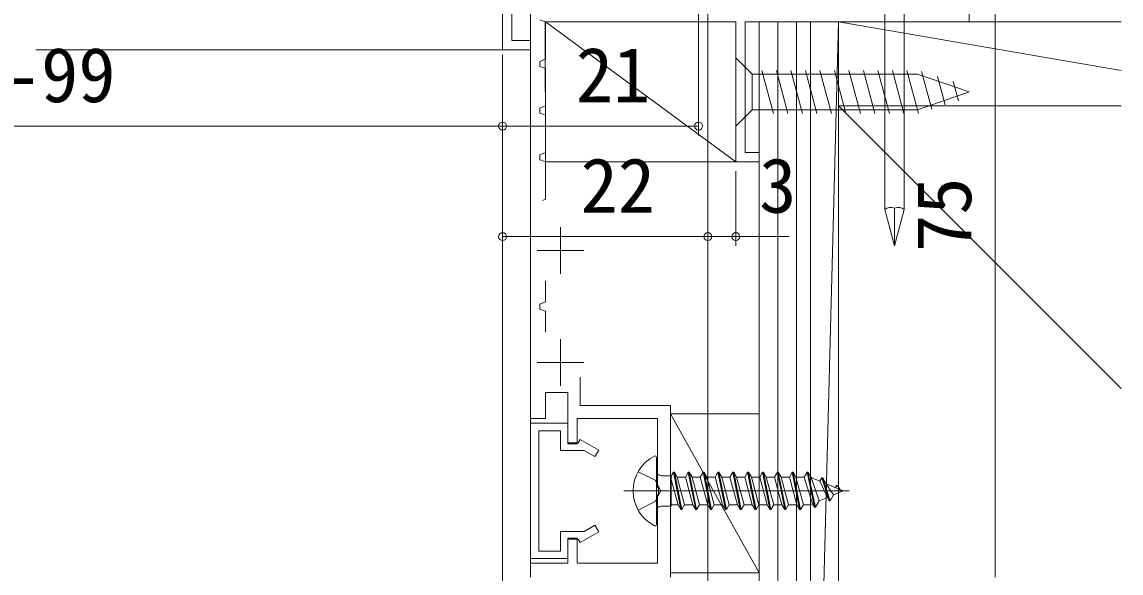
# Model space of a CAD drawing. Units: millimetres, scale not verified. Extents: x -1682 to -692, y -1188 to 424.
# Drawn here: x -954.9 to -837.1, y -279.3 to -220.2 of the extents above; entities that cross this region are included whole.
import ezdxf
from ezdxf.enums import TextEntityAlignment as Align

# ---------------------------------------------------------------- set-up
doc = ezdxf.new("R2010")
doc.units = ezdxf.units.MM
doc.header["$LTSCALE"] = 4
doc.linetypes.add('DASHED3', pattern=[4, 3, -1])
for name, color, linetype, lineweight in [('0-3_YKK_11', 7, 'Continuous', 9), ('0-4_YKK_11E', 4, 'Continuous', 9), ('0-5_YKK_12', 2, 'Continuous', 9), ('0-6_YKK_13', 4, 'Continuous', 9), ('0-7_YKK_D', 6, 'Continuous', 9), ('0-8_YSS_K', 3, 'Continuous', 9)]:
    doc.layers.add(name, color=color, linetype=linetype, lineweight=lineweight)
doc.styles.add('ＭＳ ゴシック', font='')
doc.styles.get('ＭＳ ゴシック').set_extended_font_data('MS Gothic')

msp = doc.modelspace()

# ---------------------------------------------------------------- linework, layer by layer
at = {"layer": '0-3_YKK_11'}
for p, q in [((-903.372, -223.22), (-903.372, -203.22)), ((-900.372, -262.72), (-900.372, -204.72)), ((-902.372, -211.02), (-902.372, -222.22)), ((-899.372, -219.999), (-898.772, -220.22)), ((-898.772, -220.22), (-898.772, -224.22)), ((-902.372, -222.22), (-900.372, -222.22)), ((-900.372, -222.22), (-900.372, -223.22)), ((-900.372, -223.22), (-903.372, -223.22)), ((-898.772, -224.22), (-899.372, -224.441)), ((-899.372, -224.441), (-899.372, -224.999)), ((-899.372, -224.999), (-898.772, -225.22)), ((-898.772, -225.22), (-898.772, -229.22)), ((-898.772, -229.22), (-899.372, -229.441)), ((-899.372, -229.441), (-899.372, -229.999)), ((-899.372, -229.999), (-898.772, -230.22)), ((-898.772, -230.22), (-898.772, -234.22)), ((-898.772, -234.22), (-899.372, -234.441)), ((-899.372, -234.441), (-899.372, -234.999)), ((-899.372, -234.999), (-898.772, -235.22)), ((-898.772, -235.22), (-898.772, -239.22)), ((-898.772, -239.22), (-899.11, -239.345)), ((-897.172, -242.22), (-897.172, -247.22)), ((-899.672, -244.72), (-894.672, -244.72)), ((-898.772, -247.97), (-898.772, -250.22)), ((-898.772, -250.22), (-899.372, -250.441)), ((-899.372, -250.441), (-899.372, -250.999)), ((-899.372, -250.999), (-898.772, -251.22)), ((-898.772, -251.22), (-898.772, -253.47)), ((-897.172, -254.22), (-897.172, -259.22)), ((-899.672, -256.72), (-894.672, -256.72)), ((-895.072, -258.27), (-895.072, -261.32)), ((-898.772, -259.92), (-898.772, -262.72)), ((-896.372, -259.92), (-898.772, -259.92)), ((-896.372, -265.42), (-896.372, -259.92)), ((-895.072, -261.32), (-885.372, -261.32)), ((-885.372, -261.32), (-885.372, -279.72)), ((-898.772, -262.72), (-900.372, -262.72)), ((-896.372, -263.22), (-900.372, -263.22)), ((-900.372, -263.22), (-900.372, -277.72)), ((-896.372, -265.32), (-896.372, -263.22)), ((-895.372, -262.72), (-895.372, -265.42)), ((-886.772, -262.72), (-895.372, -262.72)), ((-886.772, -270.012), (-886.772, -262.72)), ((-899.472, -264.02), (-897.172, -264.02)), ((-899.472, -276.92), (-899.472, -264.02)), ((-897.172, -264.02), (-897.172, -266.12)), ((-895.056, -264.947), (-895.272, -265.32)), ((-893.072, -266.093), (-895.056, -264.947)), ((-897.172, -266.12), (-894.624, -266.12)), ((-895.272, -265.32), (-896.372, -265.32)), ((-895.372, -265.42), (-896.372, -265.42)), ((-894.624, -266.12), (-893.472, -266.785)), ((-893.472, -266.785), (-893.072, -266.093)), ((-886.652, -270.195), (-886.772, -270.012)), ((-886.772, -270.928), (-886.652, -270.745)), ((-886.652, -270.745), (-886.652, -270.195)), ((-886.772, -278.22), (-886.772, -270.928)), ((-893.472, -274.154), (-894.624, -274.82)), ((-893.072, -274.847), (-893.472, -274.154)), ((-897.172, -274.82), (-897.172, -276.92)), ((-894.624, -274.82), (-897.172, -274.82)), ((-896.372, -275.52), (-895.372, -275.52)), ((-896.372, -278.22), (-896.372, -275.52)), ((-895.372, -275.52), (-895.372, -278.22)), ((-895.056, -275.993), (-893.072, -274.847)), ((-896.372, -275.62), (-895.272, -275.62)), ((-896.372, -277.72), (-896.372, -275.62)), ((-895.272, -275.62), (-895.056, -275.993)), ((-900.372, -277.72), (-896.372, -277.72)), ((-897.172, -276.92), (-899.472, -276.92)), ((-900.372, -278.22), (-896.372, -278.22)), ((-900.372, -279.72), (-900.372, -278.22)), ((-895.372, -278.22), (-886.772, -278.22))]:
    msp.add_line(p, q, dxfattribs=at)
at = {"layer": '0-4_YKK_11E'}
for p, q in [((-886.372, -220.22), (-892.372, -220.22)), ((-878.372, -220.22), (-886.372, -220.22)), ((-878.372, -235.22), (-878.372, -220.22)), ((-877.372, -220.22), (-877.372, -234.22)), ((-872.322, -220.22), (-877.372, -220.22)), ((-853.372, -220.22), (-872.322, -220.22)), ((-853.372, -219.22), (-853.372, -220.22)), ((-877.372, -234.22), (-875.872, -234.22)), ((-875.872, -234.22), (-875.872, -235.22)), ((-875.872, -235.22), (-878.372, -235.22))]:
    msp.add_line(p, q, dxfattribs=at)
at = {"layer": '0-5_YKK_12'}
for p, q in [((-900.372, -203.22), (-900.372, -223.22)), ((-953.371, -223.22), (-900.372, -223.22)), ((-900.372, -223.22), (-900.372, -279.72))]:
    msp.add_line(p, q, dxfattribs=at)
at = {"layer": '0-6_YKK_13'}
for p, q in [((-898.807, -220.22), (-878.372, -220.22)), ((-898.77, -235.22), (-898.807, -220.22)), ((-898.77, -220.22), (-878.372, -235.22)), ((-878.372, -220.22), (-878.372, -235.22)), ((-878.372, -235.22), (-898.77, -235.22)), ((-885.372, -262.216), (-875.872, -279.236)), ((-885.372, -262.216), (-885.372, -279.236)), ((-875.872, -262.216), (-885.372, -262.216)), ((-875.872, -279.236), (-875.872, -262.216)), ((-886.877, -274.066), (-886.877, -266.874)), ((-885.057, -268.47), (-884.957, -268.47)), ((-884.957, -268.47), (-884.162, -272.47)), ((-884.957, -268.47), (-884.654, -268.995)), ((-883.467, -268.47), (-883.367, -268.47)), ((-883.367, -268.47), (-883.064, -268.995)), ((-883.367, -268.47), (-882.572, -272.47)), ((-881.877, -268.47), (-881.777, -268.47)), ((-881.777, -268.47), (-880.982, -272.47)), ((-881.777, -268.47), (-881.474, -268.995)), ((-880.287, -268.47), (-880.187, -268.47)), ((-880.187, -268.47), (-879.884, -268.995)), ((-880.187, -268.47), (-879.392, -272.47)), ((-878.697, -268.47), (-879, -268.995)), ((-878.597, -268.47), (-877.802, -272.47)), ((-878.597, -268.47), (-878.294, -268.995)), ((-877.107, -268.47), (-877.007, -268.47)), ((-877.007, -268.47), (-876.704, -268.995)), ((-877.007, -268.47), (-876.212, -272.47)), ((-875.517, -268.47), (-875.82, -268.995)), ((-875.517, -268.47), (-875.417, -268.47)), ((-874.722, -272.47), (-875.517, -268.47)), ((-875.417, -268.47), (-874.622, -272.47)), ((-875.417, -268.47), (-875.114, -268.995)), ((-873.927, -268.47), (-874.23, -268.995)), ((-873.927, -268.47), (-873.827, -268.47)), ((-873.132, -272.47), (-873.927, -268.47)), ((-873.827, -268.47), (-873.524, -268.995)), ((-873.827, -268.47), (-873.032, -272.47)), ((-872.337, -268.47), (-872.64, -268.995)), ((-872.337, -268.47), (-872.237, -268.47)), ((-872.337, -268.47), (-871.542, -272.47)), ((-872.237, -268.47), (-871.934, -268.995)), ((-871.442, -272.47), (-872.237, -268.47)), ((-870.747, -268.47), (-871.05, -268.995)), ((-870.747, -268.47), (-869.952, -272.22)), ((-870.747, -268.47), (-870.647, -268.47)), ((-870.647, -268.47), (-870.314, -269.046)), ((-870.647, -268.47), (-869.852, -272.22)), ((-886.377, -268.835), (-885.289, -268.835)), ((-885.289, -272.11), (-885.289, -268.835)), ((-884.565, -271.945), (-885.289, -269.257)), ((-884.654, -268.995), (-883.859, -271.945)), ((-884.654, -268.995), (-883.77, -268.995)), ((-882.975, -271.945), (-883.77, -268.995)), ((-883.064, -268.995), (-882.18, -268.995)), ((-883.064, -268.995), (-882.269, -271.945)), ((-881.385, -271.945), (-882.18, -268.995)), ((-881.474, -268.995), (-880.59, -268.995)), ((-881.474, -268.995), (-880.679, -271.945)), ((-879.795, -271.945), (-880.59, -268.995)), ((-879.884, -268.995), (-879, -268.995)), ((-879.884, -268.995), (-879.089, -271.945)), ((-878.205, -271.945), (-879, -268.995)), ((-878.294, -268.995), (-877.41, -268.995)), ((-878.294, -268.995), (-877.499, -271.945)), ((-876.615, -271.945), (-877.41, -268.995)), ((-876.704, -268.995), (-875.82, -268.995)), ((-876.704, -268.995), (-875.909, -271.945)), ((-875.025, -271.945), (-875.82, -268.995)), ((-875.114, -268.995), (-874.23, -268.995)), ((-875.114, -268.995), (-874.318, -271.945)), ((-873.435, -271.945), (-874.23, -268.995)), ((-873.524, -268.995), (-872.64, -268.995)), ((-873.524, -268.995), (-872.729, -271.945)), ((-871.845, -271.945), (-872.64, -268.995)), ((-871.934, -268.995), (-871.05, -268.995)), ((-871.934, -268.995), (-871.139, -271.945)), ((-870.174, -271.836), (-871.05, -268.995)), ((-869.369, -269.438), (-870.314, -269.046)), ((-870.314, -269.046), (-869.459, -271.539)), ((-869.157, -269.07), (-869.369, -269.438)), ((-869.369, -269.438), (-868.564, -271.169)), ((-869.157, -269.07), (-869.057, -269.07)), ((-869.157, -269.07), (-868.362, -271.52)), ((-869.057, -269.07), (-868.262, -271.52)), ((-869.057, -269.07), (-868.68, -269.723)), ((-890.377, -270.47), (-866.223, -270.47)), ((-866.877, -270.47), (-868.68, -269.723)), ((-868.68, -269.723), (-867.9, -270.894)), ((-866.877, -270.47), (-867.9, -270.894)), ((-867.567, -269.87), (-867.713, -270.124)), ((-867.567, -269.87), (-867.467, -269.87)), ((-867.467, -269.87), (-867.197, -270.337)), ((-885.289, -271.945), (-884.565, -271.945)), ((-884.565, -271.945), (-884.262, -272.47)), ((-883.859, -271.945), (-884.162, -272.47)), ((-883.859, -271.945), (-882.975, -271.945)), ((-882.975, -271.945), (-882.672, -272.47)), ((-882.269, -271.945), (-882.572, -272.47)), ((-882.269, -271.945), (-881.385, -271.945)), ((-881.385, -271.945), (-881.082, -272.47)), ((-880.679, -271.945), (-880.982, -272.47)), ((-880.679, -271.945), (-879.795, -271.945)), ((-879.795, -271.945), (-879.492, -272.47)), ((-879.089, -271.945), (-879.392, -272.47)), ((-879.089, -271.945), (-878.205, -271.945)), ((-878.205, -271.945), (-877.902, -272.47)), ((-877.499, -271.945), (-877.802, -272.47)), ((-877.499, -271.945), (-876.615, -271.945)), ((-876.615, -271.945), (-876.312, -272.47)), ((-875.909, -271.945), (-876.212, -272.47)), ((-875.909, -271.945), (-875.025, -271.945)), ((-874.318, -271.945), (-874.622, -272.47)), ((-874.318, -271.945), (-873.435, -271.945)), ((-873.435, -271.945), (-873.132, -272.47)), ((-872.729, -271.945), (-873.032, -272.47)), ((-872.729, -271.945), (-871.845, -271.945)), ((-871.845, -271.945), (-871.542, -272.47)), ((-871.139, -271.945), (-871.442, -272.47)), ((-871.139, -271.945), (-870.438, -271.945)), ((-870.174, -271.836), (-870.438, -271.945)), ((-870.174, -271.836), (-869.952, -272.22)), ((-869.459, -271.539), (-869.852, -272.22)), ((-868.564, -271.169), (-869.459, -271.539)), ((-868.564, -271.169), (-868.362, -271.52)), ((-868.362, -271.52), (-868.262, -271.52)), ((-867.9, -270.894), (-868.262, -271.52)), ((-886.377, -272.105), (-885.289, -272.105)), ((-884.262, -272.47), (-884.162, -272.47)), ((-882.672, -272.47), (-882.572, -272.47)), ((-881.082, -272.47), (-880.982, -272.47)), ((-879.492, -272.47), (-879.392, -272.47)), ((-877.902, -272.47), (-877.802, -272.47)), ((-876.312, -272.47), (-876.212, -272.47)), ((-873.132, -272.47), (-873.032, -272.47)), ((-871.542, -272.47), (-871.442, -272.47)), ((-869.952, -272.22), (-869.852, -272.22)), ((-885.372, -279.236), (-875.872, -279.236))]:
    msp.add_line(p, q, dxfattribs=at)
at = {"layer": '0-6_YKK_13', "linetype": 'DASHED3'}
for p, q in [((-888.842, -268.42), (-887.027, -269.325)), ((-886.418, -270.47), (-887.027, -269.325)), ((-886.418, -270.47), (-887.027, -271.615)), ((-888.842, -272.52), (-887.027, -271.615))]:
    msp.add_line(p, q, dxfattribs=at)
at = {"layer": '0-6_YKK_13'}
for points in [[(-884.262, -272.47), (-885.057, -268.47), (-885.289, -268.873)], [(-882.672, -272.47), (-883.467, -268.47), (-883.77, -268.995)], [(-881.082, -272.47), (-881.877, -268.47), (-882.18, -268.995)], [(-879.492, -272.47), (-880.287, -268.47), (-880.59, -268.995)], [(-877.902, -272.47), (-878.697, -268.47), (-878.597, -268.47)], [(-876.312, -272.47), (-877.107, -268.47), (-877.41, -268.995)], [(-875.025, -271.945), (-874.722, -272.47), (-874.622, -272.47)]]:
    msp.add_lwpolyline(points, dxfattribs=at)
for centre, radius, start, end in [((-885.177, -270.47), 4.2, 117.28096, 242.71902), ((-887.031, -266.874), 0.154, 0, 117.28096), ((-886.377, -268.335), 0.5, 180, 270), ((-886.377, -272.605), 0.5, 90, 180), ((-887.031, -274.066), 0.154, 242.71902, 0)]:
    msp.add_arc(centre, radius, start, end, dxfattribs=at)
at = {"layer": '0-7_YKK_D'}
for p, q in [((-882.372, -203.92), (-882.372, -232.372)), ((-850.596, -204.72), (-850.596, -279.72)), ((-881.372, -205.42), (-881.371, -327.716)), ((-881.372, -205.422), (-881.372, -244.22)), ((-881.372, -205.422), (-881.372, -244.22)), ((-903.372, -223.722), (-903.372, -307.716)), ((-903.372, -223.722), (-903.372, -244.22)), ((-903.372, -223.722), (-903.372, -232.372)), ((-903.372, -223.722), (-903.372, -232.372)), ((-903.372, -231.372), (-1082.374, -231.372)), ((-903.372, -231.372), (-882.372, -231.372)), ((-878.372, -236.22), (-878.372, -244.22)), ((-881.372, -243.22), (-903.372, -243.22)), ((-881.372, -243.22), (-878.372, -243.22)), ((-878.372, -243.22), (-872.672, -243.22))]:
    msp.add_line(p, q, dxfattribs=at)
for centre in [(-903.372, -231.372), (-903.372, -231.372), (-882.372, -231.372), (-903.372, -243.22), (-881.372, -243.22), (-881.372, -243.22), (-878.372, -243.22)]:
    msp.add_circle(centre, 0.425, dxfattribs=at)
at = {"layer": '0-8_YSS_K'}
for p, q in [((-875.872, -220.22), (-870.372, -220.22)), ((-875.872, -220.22), (-875.872, -351.72)), ((-873.872, -220.22), (-873.872, -349.72)), ((-871.872, -220.22), (-871.872, -347.72)), ((-870.372, -334.22), (-870.372, -220.22)), ((-870.372, -220.22), (-870.372, -346.22)), ((-867.373, -220.22), (-870.372, -334.22)), ((-867.373, -220.22), (-870.372, -220.22)), ((-867.373, -220.22), (-837.098, -225.41)), ((-867.373, -220.22), (-867.373, -229.22)), ((-837.098, -220.22), (-867.373, -220.22)), ((-867.373, -334.22), (-867.373, -220.22)), ((-862.422, -219.22), (-862.422, -240.301)), ((-837.098, -220.22), (-860.871, -220.22)), ((-860.322, -240.301), (-860.322, -219.22)), ((-878.372, -224.07), (-878.372, -231.37)), ((-878.372, -224.07), (-876.622, -225.82)), ((-876.622, -225.82), (-858.922, -225.82)), ((-876.622, -229.62), (-876.622, -225.82)), ((-875.574, -225.42), (-874.342, -230.02)), ((-874.022, -225.42), (-872.789, -230.02)), ((-872.469, -225.42), (-871.236, -230.02)), ((-870.916, -225.42), (-869.683, -230.02)), ((-869.363, -225.42), (-868.13, -230.02)), ((-867.81, -225.42), (-866.577, -230.02)), ((-866.257, -225.42), (-865.024, -230.02)), ((-864.704, -225.42), (-863.472, -230.02)), ((-863.151, -225.42), (-861.919, -230.02)), ((-861.598, -225.42), (-860.366, -230.02)), ((-860.045, -225.42), (-858.813, -230.02)), ((-853.372, -227.72), (-858.922, -225.82)), ((-858.461, -225.539), (-857.383, -229.561)), ((-856.764, -226.074), (-855.951, -229.11)), ((-855.068, -226.609), (-854.519, -228.658)), ((-853.372, -227.72), (-858.922, -229.62)), ((-878.372, -231.37), (-876.622, -229.62)), ((-876.622, -229.62), (-858.922, -229.62)), ((-867.373, -229.22), (-837.098, -229.22)), ((-867.373, -229.22), (-837.098, -259.495)), ((-867.373, -229.22), (-867.373, -334.22)), ((-837.098, -229.22), (-867.373, -229.22)), ((-861.372, -244.22), (-862.422, -240.301))]:
    msp.add_line(p, q, dxfattribs=at)
msp.add_lwpolyline([(-861.372, -240.163), (-861.372, -244.22), (-860.322, -240.301)], dxfattribs=at)
for centre, start, end in [((-861.779, -241.131), 67.21414, 127.78584), ((-860.965, -241.131), 52.21414, 112.78584)]:
    msp.add_arc(centre, 1.05, start, end, dxfattribs=at)

# ---------------------------------------------------------------- texts
at = {"layer": '0-7_YKK_D', "color": 4, "style": 'ＭＳ ゴシック'}
for s, p in [('有効開口寸法=W-99', (-1012.793, -230.572)), ('21', (-895.512, -230.572)), ('22', (-895.012, -242.42)), ('3', (-875.872, -242.42))]:
    msp.add_text(s, height=5.865, dxfattribs=at).set_placement(p, align=Align.BOTTOM_LEFT)
msp.add_text('75', height=5.865, rotation=90, dxfattribs=at).set_placement((-851.396, -244.86), align=Align.BOTTOM_LEFT)

doc.saveas('drawing.dxf')
